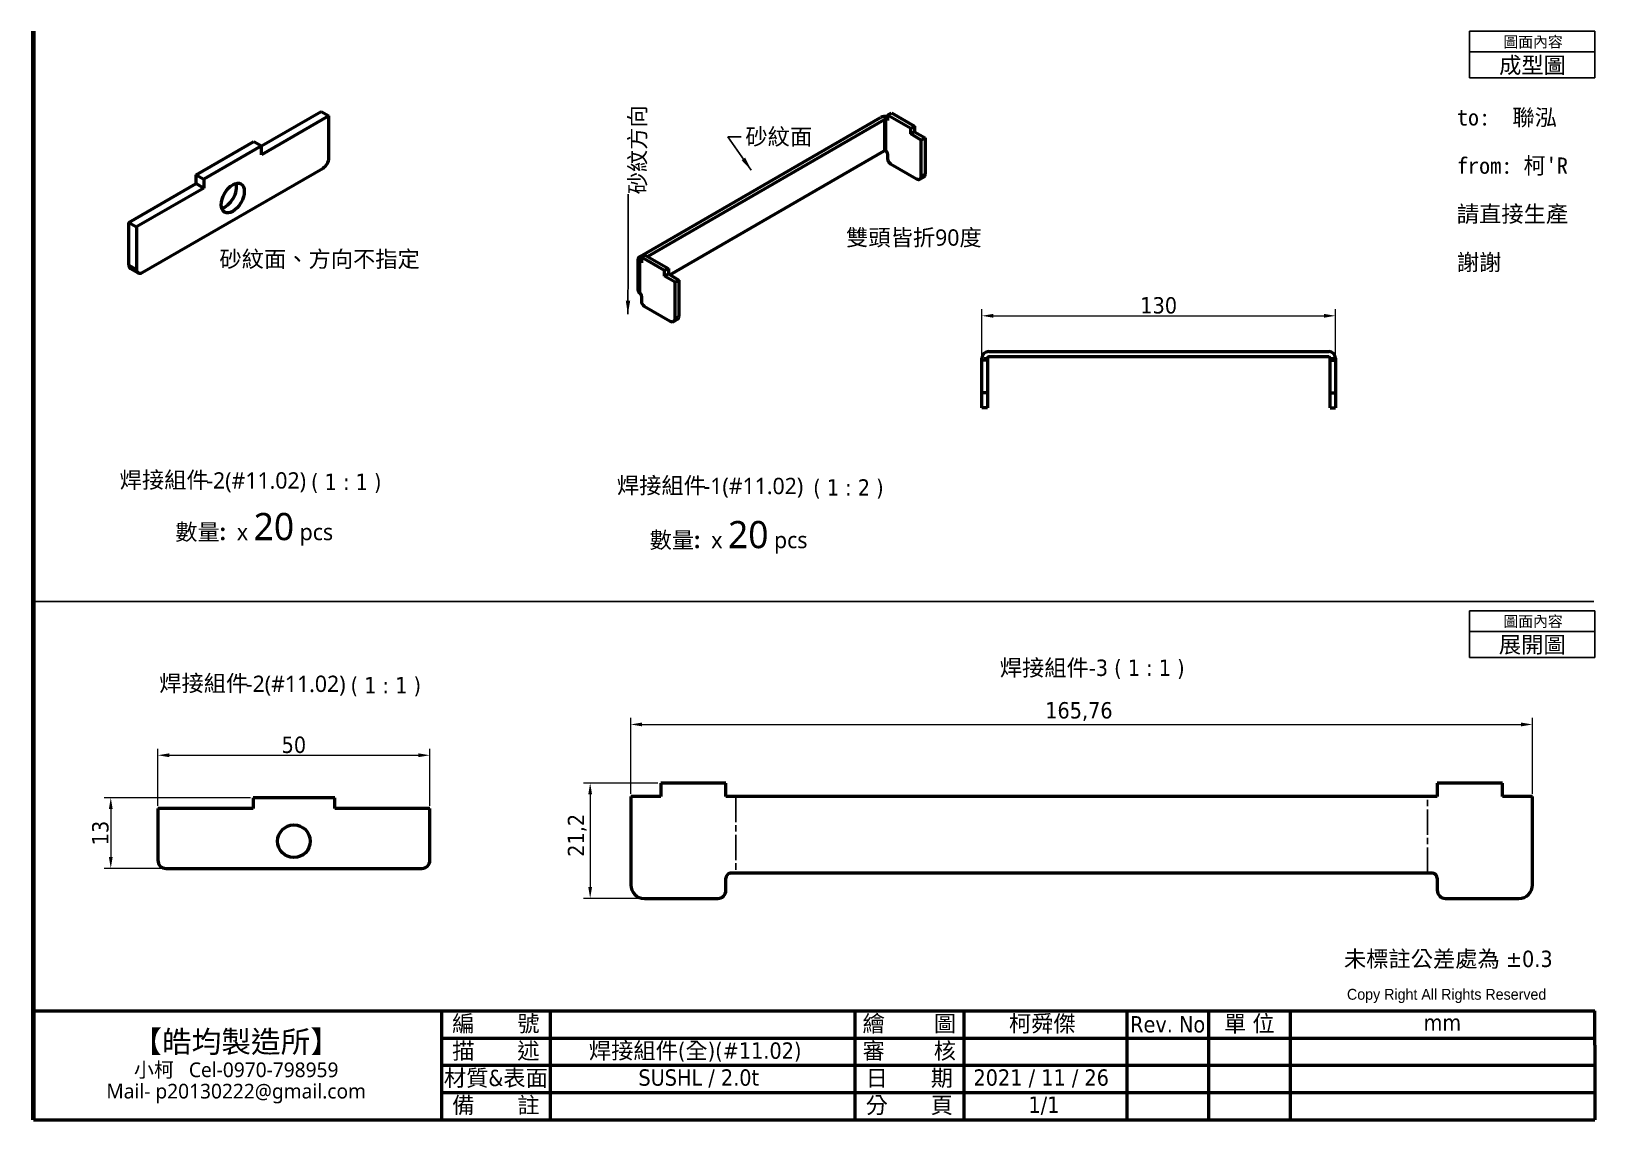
# Model space of a CAD drawing. Header units: millimetres. Extents: x 9 to 584, y 10 to 410.
import ezdxf
from ezdxf.enums import TextEntityAlignment as Align

# ---------------------------------------------------------------- set-up
doc = ezdxf.new("R2010")
doc.units = ezdxf.units.MM
doc.header["$LTSCALE"] = 2
doc.linetypes.add('CHAIN', pattern=[0.3543, 0.2362, -0.0295, 0.0591, -0.0295])
doc.linetypes.add('DASHED', pattern=[0.2068, 0.1655, -0.0413])
for name, color, linetype, lineweight in [('可見 (ISO)', 7, 'Continuous', 50), ('圖框 (ISO)', 7, 'Continuous', 70), ('折彎中心線 (ISO)', 7, 'CHAIN', 25), ('標註 (ISO)', 12, 'Continuous', 18), ('標題 (ISO)', 7, 'Continuous', 50), ('窄部可見 (ISO)', 7, 'Continuous', 35), ('符號 (ISO)', 7, 'Continuous', 25), ('草圖幾何圖形 (ISO)', 7, 'Continuous', 25), ('隱藏 (ISO)', 7, 'DASHED', 35)]:
    doc.layers.add(name, color=color, linetype=linetype, lineweight=lineweight)
doc.styles.add('@2.0標示文字 (ISO)', font='tahoma_0.ttf')
doc.styles.add('@3.0標示文字 (ISO)', font='tahoma_0.ttf')
doc.styles.add('文字型式111', font='Microsoft JhengHei.ttf')
doc.styles.add('文字型式118', font='segoeui_0.ttf')
doc.styles.add('註記文字 (ISO)', font='tahoma_0.ttf')
doc.dimstyles.new('預設 (ISO)', dxfattribs={"dimscale": 2, "dimtxt": 3, "dimasz": 2.1, "dimexe": 1.2, "dimexo": 0.5, "dimgap": 0.3, "dimtad": 1, "dimrnd": 1e-08, "dimtxsty": '@3.0標示文字 (ISO)', "dimcen": 0.09, "dimdle": 3, "dimclrd": 256, "dimclre": 256, "dimclrt": 256, "dimazin": 2, "dimtfac": 1, "dimtmove": 0, "dimatfit": 3, "dimfxl": 0, "dimtolj": 1, "dimtzin": 0, "dimlwd": -1, "dimlwe": -1, "dimarcsym": 0})
doc.dimstyles.new('預設 - Method 1b (ISO)$7', dxfattribs={"dimscale": 2, "dimtxt": 3, "dimasz": 2.5, "dimexe": 3.175, "dimexo": 0, "dimgap": 0.762, "dimtad": 1, "dimtoh": 1, "dimrnd": 1e-08, "dimtxsty": '註記文字 (ISO)', "dimcen": 0.09, "dimdle": 10, "dimclrd": 256, "dimclre": 256, "dimclrt": 256, "dimazin": 2, "dimtfac": 1.166667, "dimtmove": 0, "dimatfit": 3, "dimfxl": 0, "dimtolj": 1, "dimlwd": -1, "dimlwe": -1, "dimarcsym": 0})

# ---------------------------------------------------------------- blocks, each defined once
blk = doc.blocks.new('圖框 預設圖框')
at = {"layer": '圖框 (ISO)', "flags": 128}
blk.add_lwpolyline([(5, 5), (5, 205)], dxfattribs=at)
blk = doc.blocks.new('標題欄框 KSJ-單位mm')
at = {"layer": '標題 (ISO)'}
for p, q in [((41.84, 139.37), (328.84, 139.37)), ((41.84, 130.09), (41.84, 139.37)), ((116.84, 139.37), (116.84, 119.37)), ((136.84, 139.37), (136.84, 119.37)), ((136.84, 139.37), (136.84, 119.37)), ((192.84, 139.37), (192.84, 119.37)), ((212.84, 139.37), (212.84, 119.37)), ((212.84, 139.37), (212.84, 119.37)), ((242.84, 139.37), (242.84, 119.37)), ((257.84, 139.37), (257.84, 119.37)), ((272.84, 139.37), (272.84, 119.37)), ((328.84, 133.09), (328.84, 139.37)), ((116.84, 134.37), (192.84, 134.37)), ((192.84, 134.37), (212.84, 134.37)), ((212.84, 134.37), (242.84, 134.37)), ((242.84, 134.37), (328.84, 134.37)), ((328.84, 133.09), (328.84, 119.37)), ((41.84, 119.37), (41.84, 130.09)), ((116.84, 129.37), (192.84, 129.37)), ((192.84, 129.37), (242.84, 129.37)), ((242.84, 129.37), (328.84, 129.37)), ((116.84, 124.37), (192.84, 124.37)), ((192.84, 124.37), (242.84, 124.37)), ((242.84, 124.37), (328.84, 124.37)), ((41.84, 119.37), (328.84, 119.37)), ((242.84, 119.37), (328.84, 119.37))]:
    blk.add_line(p, q, dxfattribs=at)
at = {"layer": '標題 (ISO)', "insert": (283.3, 143.41), "char_height": 2, "attachment_point": 1, "style": '註記文字 (ISO)'}
blk.add_mtext('\\f新細明體|b0|i0;\\H2.0000;Copy Right All Rights Reserved', dxfattribs=at)
at = {"layer": '標題 (ISO)', "char_height": 3, "attachment_point": 5, "style": '註記文字 (ISO)'}
for s, insert, width in [('編       號', (126.84, 136.87), 20), ('繪        圖        ', (202.84, 136.87), 20), ('Rev. No', (250.34, 136.87), 15), ('單 位 ', (265.34, 136.87), 15), ('mm', (300.84, 137.21), 56), ('描       述', (126.84, 131.87), 20), ('審        核', (202.84, 131.87), 20), ('材質&表面', (126.84, 126.87), 20), ('日       期', (202.84, 126.87), 20), ('備       註', (126.84, 121.87), 20), ('分       頁', (202.84, 121.87), 20)]:
    blk.add_mtext(s, dxfattribs=dict(at, insert=insert, width=width))
at = {"layer": '標題 (ISO)', "insert": (79.1, 129.03), "char_height": 3, "width": 74.2489, "attachment_point": 5, "line_spacing_factor": 0.871881, "style": '註記文字 (ISO)'}
blk.add_mtext('{\\fMicrosoft JhengHei|b1|i0|c136|p34;\\H1.33333x;【皓均製造所】\\P\\fMicrosoft JhengHei|b0|i0|c136|p34;\\H0.675x;小柯   \\fMicrosoft JhengHei|b0|i0|c0|p34;Cel-\\f@Microsoft JhengHei|b0|i0|c0|p34;0970-798959\\H1.40979x; \\H0.70932x;\\P\\fMicrosoft JhengHei|b0|i0|c0|p34;Mail- \\f@Microsoft JhengHei|b0|i0|c0|p34;p20130222@gmail.com\\H1.08693x; }', dxfattribs=at)
at = {"layer": '標題 (ISO)', "style": '註記文字 (ISO)'}
for tag, p in [('請輸入編號', (164.84, 136.87)), ('請輸入審核人員', (227.84, 131.87)), ('(變更序號)輸入1', (250.34, 131.87)), ('變更的日期1', (265.34, 131.87)), ('設計變更的內容1', (300.84, 131.87)), ('(變更序號)輸入2', (250.34, 126.87)), ('變更的日期2', (265.34, 126.87)), ('設計變更的內容2', (300.84, 126.87)), ('請輸入備註', (164.84, 121.87)), ('(變更序號)輸入3', (250.34, 121.87)), ('變更的日期3', (265.34, 121.87)), ('設計變更的內容3', (300.84, 121.87))]:
    blk.add_attdef(tag, text='', height=3, dxfattribs=at).set_placement(p, align=Align.MIDDLE_CENTER)
for tag, p in [('請輸入繪圖人員_001', (221.16, 135.53)), ('請輸入描述_001', (143.94, 130.57)), ('請輸入材質&表面處理_001', (153.05, 125.62)), ('請輸入日期_001', (214.64, 125.62)), ('請輸入分頁_001', (224.74, 120.62))]:
    blk.add_attdef(tag, p, '', height=3, dxfattribs=at)
blk = doc.blocks.new('表格1')
at = {"layer": '符號 (ISO)'}
for p, q in [((268.95, 205), (292, 205)), ((268.95, 205), (268.95, 201.22)), ((292, 205), (292, 201.22)), ((268.95, 201.22), (292, 201.22)), ((268.95, 201.22), (268.95, 196.44)), ((292, 201.22), (292, 196.44)), ((268.95, 196.44), (292, 196.44))]:
    blk.add_line(p, q, dxfattribs=at)
at = {"layer": '符號 (ISO)', "attachment_point": 7}
for s, insert, char_height, style in [('圖面內容', (275.21, 201.83), 2, '@2.0標示文字 (ISO)'), ('成型圖', (274.42, 196.92), 3, '@3.0標示文字 (ISO)')]:
    blk.add_mtext(s, dxfattribs=dict(at, insert=insert, char_height=char_height, style=style))
blk = doc.blocks.new('表格2')
at = {"layer": '符號 (ISO)'}
for p, q in [((268.95, 98.52), (292, 98.52)), ((268.95, 98.52), (268.95, 94.74)), ((292, 98.52), (292, 94.74)), ((268.95, 94.74), (292, 94.74)), ((268.95, 94.74), (268.95, 89.96)), ((292, 94.74), (292, 89.96)), ((268.95, 89.96), (292, 89.96))]:
    blk.add_line(p, q, dxfattribs=at)
at = {"layer": '符號 (ISO)', "attachment_point": 7}
for s, insert, char_height, style in [('圖面內容', (275.21, 95.35), 2, '@2.0標示文字 (ISO)'), ('展開圖', (274.38, 90.47), 3, '@3.0標示文字 (ISO)')]:
    blk.add_mtext(s, dxfattribs=dict(at, insert=insert, char_height=char_height, style=style))
blk = doc.blocks.new('*D12')
at = {"layer": 'Defpoints', "color": 0}
for p in [(561.11, 155.26), (229.58, 128.72), (561.11, 128.72)]:
    blk.add_point(p, dxfattribs=at)
at = {"layer": '標註 (ISO)'}
for p, q in [((229.58, 129.72), (229.58, 157.66)), ((233.78, 155.26), (556.91, 155.26)), ((561.11, 129.72), (561.11, 157.66))]:
    blk.add_line(p, q, dxfattribs=at)
for points in [[(233.78, 155.96), (233.78, 154.56), (229.58, 155.26)], [(556.91, 155.96), (556.91, 154.56), (561.11, 155.26)]]:
    blk.add_solid(points, dxfattribs=at)
at = {"layer": '標註 (ISO)', "insert": (394.35, 163.47), "char_height": 6, "attachment_point": 2, "style": '@3.0標示文字 (ISO)'}
blk.add_mtext('\\A1;165,76', dxfattribs=at)
blk = doc.blocks.new('*D13')
at = {"layer": 'Defpoints', "color": 0}
for p in [(240.58, 133.72), (214.66, 91.32), (234.58, 91.32)]:
    blk.add_point(p, dxfattribs=at)
at = {"layer": '標註 (ISO)'}
for p, q in [((239.58, 133.72), (212.26, 133.72)), ((214.66, 129.52), (214.66, 95.52)), ((233.58, 91.32), (212.26, 91.32))]:
    blk.add_line(p, q, dxfattribs=at)
for points in [[(213.96, 129.52), (215.36, 129.52), (214.66, 133.72)], [(213.96, 95.52), (215.36, 95.52), (214.66, 91.32)]]:
    blk.add_solid(points, dxfattribs=at)
at = {"layer": '標註 (ISO)', "insert": (206.44, 114.52), "char_height": 6, "attachment_point": 2, "rotation": 90, "style": '@3.0標示文字 (ISO)'}
blk.add_mtext('\\A1;21,2', dxfattribs=at)
blk = doc.blocks.new('*D14')
at = {"layer": 'Defpoints', "color": 0}
for p in [(155.73, 143.94), (55.73, 124.35), (155.73, 124.35)]:
    blk.add_point(p, dxfattribs=at)
at = {"layer": '標註 (ISO)'}
for p, q in [((55.73, 125.35), (55.73, 146.34)), ((59.93, 143.94), (151.53, 143.94)), ((155.73, 125.35), (155.73, 146.34))]:
    blk.add_line(p, q, dxfattribs=at)
for points in [[(59.93, 144.64), (59.93, 143.24), (55.73, 143.94)], [(151.53, 144.64), (151.53, 143.24), (155.73, 143.94)]]:
    blk.add_solid(points, dxfattribs=at)
at = {"layer": '標註 (ISO)', "insert": (105.73, 150.79), "char_height": 6, "attachment_point": 2, "style": '@3.0標示文字 (ISO)'}
blk.add_mtext('\\A1;50', dxfattribs=at)
blk = doc.blocks.new('*D15')
at = {"layer": 'Defpoints', "color": 0}
for p in [(90.73, 128.35), (38.41, 102.35), (58.73, 102.35)]:
    blk.add_point(p, dxfattribs=at)
at = {"layer": '標註 (ISO)'}
for p, q in [((89.73, 128.35), (36.01, 128.35)), ((38.41, 124.15), (38.41, 106.55)), ((57.73, 102.35), (36.01, 102.35))]:
    blk.add_line(p, q, dxfattribs=at)
for points in [[(37.71, 124.15), (39.11, 124.15), (38.41, 128.35)], [(37.71, 106.55), (39.11, 106.55), (38.41, 102.35)]]:
    blk.add_solid(points, dxfattribs=at)
at = {"layer": '標註 (ISO)', "insert": (31.56, 115.35), "char_height": 6, "attachment_point": 2, "rotation": 90, "style": '@3.0標示文字 (ISO)'}
blk.add_mtext('\\A1;13', dxfattribs=at)
blk = doc.blocks.new('*D16')
at = {"layer": 'Defpoints', "color": 0}
for p in [(488.69, 305.44), (358.69, 289.11), (488.69, 289.11)]:
    blk.add_point(p, dxfattribs=at)
at = {"layer": '標註 (ISO)'}
for p, q in [((358.69, 290.11), (358.69, 307.84)), ((362.89, 305.44), (484.49, 305.44)), ((488.69, 290.11), (488.69, 307.84))]:
    blk.add_line(p, q, dxfattribs=at)
for points in [[(362.89, 306.14), (362.89, 304.74), (358.69, 305.44)], [(484.49, 306.14), (484.49, 304.74), (488.69, 305.44)]]:
    blk.add_solid(points, dxfattribs=at)
at = {"layer": '標註 (ISO)', "insert": (423.69, 312.29), "char_height": 6, "attachment_point": 2, "style": '@3.0標示文字 (ISO)'}
blk.add_mtext('\\A1;130', dxfattribs=at)

msp = doc.modelspace()

# ---------------------------------------------------------------- linework, layer by layer
at = {"layer": '可見 (ISO)'}
for p, q in [((93.845, 367.894), (115.765, 380.549)), ((115.765, 380.549), (118.594, 378.916)), ((324.023, 379.197), (325.437, 380.013)), ((325.437, 380.013), (333.922, 375.114)), ((118.594, 378.916), (93.845, 364.628)), ((118.594, 363.403), (118.594, 378.916)), ((233.008, 327.233), (321.396, 378.264)), ((322.81, 377.447), (235.836, 327.233)), ((324.023, 377.156), (323.517, 377.447)), ((332.508, 374.298), (324.023, 379.197)), ((324.023, 379.197), (324.023, 377.156)), ((332.508, 374.298), (333.922, 375.114)), ((332.508, 372.257), (332.508, 374.298)), ((333.922, 375.114), (333.922, 373.073)), ((69.803, 357.279), (91.016, 369.527)), ((93.845, 367.894), (72.632, 355.646)), ((91.016, 369.527), (93.845, 367.894)), ((93.845, 364.628), (93.845, 367.894)), ((332.508, 372.257), (333.922, 373.073)), ((336.397, 370.011), (332.508, 372.257)), ((333.922, 373.073), (337.811, 370.828)), ((336.397, 370.011), (337.811, 370.828)), ((336.397, 356.784), (336.397, 370.011)), ((337.811, 370.828), (337.811, 357.601)), ((243.968, 320.497), (322.81, 366.016)), ((324.023, 364.908), (324.023, 363.112)), ((50.004, 321.353), (116.472, 359.729)), ((69.803, 354.013), (69.803, 357.279)), ((69.803, 357.279), (72.632, 355.646)), ((325.083, 361.275), (334.629, 355.763)), ((335.879, 355.64), (337.293, 356.456)), ((45.054, 339.724), (69.803, 354.013)), ((72.632, 352.38), (47.883, 338.091)), ((69.803, 354.013), (72.632, 352.38)), ((72.632, 355.646), (72.632, 352.38)), ((45.054, 324.211), (45.054, 339.724)), ((45.054, 339.724), (47.883, 338.091)), ((47.883, 338.091), (47.883, 322.578)), ((234.927, 327.758), (233.513, 326.941)), ((234.927, 327.758), (243.412, 322.859)), ((45.676, 322.838), (48.504, 321.205)), ((232.275, 314.781), (232.275, 326.212)), ((233.513, 324.9), (233.008, 325.192)), ((241.998, 322.042), (233.513, 326.941)), ((233.513, 326.941), (233.513, 324.9)), ((243.412, 322.859), (241.998, 322.042)), ((241.998, 320.001), (241.998, 322.042)), ((243.412, 322.859), (243.412, 320.817)), ((243.412, 320.817), (241.998, 320.001)), ((245.887, 317.755), (241.998, 320.001)), ((243.412, 320.817), (247.302, 318.572)), ((247.302, 318.572), (245.887, 317.755)), ((245.887, 304.528), (245.887, 317.755)), ((247.302, 318.572), (247.302, 305.345)), ((233.513, 312.652), (233.513, 310.856)), ((234.574, 309.019), (244.12, 303.508)), ((246.784, 304.2), (245.37, 303.384)), ((358.69, 289.115), (358.69, 289.829)), ((358.69, 277.115), (358.69, 289.115)), ((360.69, 289.115), (358.69, 289.115)), ((360.69, 289.829), (360.69, 289.115)), ((360.69, 289.115), (360.69, 277.115)), ((361.19, 292.329), (486.19, 292.329)), ((486.19, 290.329), (361.19, 290.329)), ((486.69, 289.115), (486.69, 289.829)), ((486.69, 277.115), (486.69, 289.115)), ((486.69, 289.115), (488.69, 289.115)), ((488.69, 289.829), (488.69, 289.115)), ((488.69, 289.115), (488.69, 277.115)), ((358.69, 271.615), (358.69, 277.115)), ((360.69, 277.115), (358.69, 277.115)), ((360.69, 277.115), (360.69, 271.615)), ((486.69, 271.615), (486.69, 277.115)), ((486.69, 277.115), (488.69, 277.115)), ((488.69, 277.115), (488.69, 271.615)), ((360.69, 271.615), (358.69, 271.615)), ((486.69, 271.615), (488.69, 271.615)), ((264.584, 133.723), (240.584, 133.723)), ((240.584, 133.723), (240.584, 128.723)), ((264.584, 128.723), (264.584, 133.723)), ((550.113, 133.723), (526.113, 133.723)), ((526.113, 133.723), (526.113, 128.723)), ((550.113, 128.723), (550.113, 133.723)), ((90.732, 128.352), (90.732, 124.352)), ((120.732, 128.352), (90.732, 128.352)), ((120.732, 124.352), (120.732, 128.352)), ((240.584, 128.723), (229.584, 128.723)), ((229.584, 128.723), (229.584, 96.323)), ((526.113, 128.723), (264.584, 128.723)), ((561.113, 128.723), (550.113, 128.723)), ((561.113, 96.323), (561.113, 128.723)), ((55.732, 124.352), (55.732, 105.352)), ((90.732, 124.352), (55.732, 124.352)), ((155.732, 124.352), (120.732, 124.352)), ((155.732, 105.352), (155.732, 124.352)), ((58.732, 102.352), (152.732, 102.352)), ((264.584, 94.323), (264.584, 98.723)), ((267.589, 100.723), (523.109, 100.723)), ((526.113, 98.723), (526.113, 94.323)), ((234.584, 91.323), (261.584, 91.323)), ((529.113, 91.323), (556.113, 91.323))]:
    msp.add_line(p, q, dxfattribs=at)
msp.add_circle((105.732, 112.352), 6, dxfattribs=at)
for centre, radius, start, end in [((361.19, 289.829), 2.5, 90, 180), ((361.19, 289.829), 0.5, 90, 180), ((486.19, 289.829), 2.5, 0, 90), ((486.19, 289.829), 0.5, 0, 90), ((58.732, 105.352), 3, 180, 270), ((152.732, 105.352), 3, 270, 0), ((266.584, 98.723), 2, 106.58265, 180), ((524.113, 98.723), 2, 0, 73.41735), ((234.584, 96.323), 5, 180, 270), ((261.584, 94.323), 3, 270, 0), ((529.113, 94.323), 3, 180, 270), ((556.113, 96.323), 5, 270, 0)]:
    msp.add_arc(centre, radius, start, end, dxfattribs=at)
for centre, major_axis, start_param, end_param in [((323.164, 377.243), (2.5, 0), 1.2201112, 2.3561945), ((323.164, 377.243), (-0.5, 0), 3.9269908, 5.4977871), ((116.472, 362.178), (1.5, 2.598), 3.9269908, 5.4977871), ((323.164, 365.812), (0.5, 0), 1.3561945, 2.3561945), ((323.316, 365.316), (0.5, -0.866), 0.7853982, 2.0667726), ((325.083, 362.5), (0.75, -1.299), 3.9269908, 5.4977871), ((334.629, 357.805), (1.25, -2.165), 5.4977871, 7.0685835), ((336.043, 358.621), (1.25, -2.165), 0, 0.7853982), ((80.41, 350.339), (3, 5.196), 3.6324753, 5.7923026), ((47.176, 325.436), (-1.5, -2.598), 5.4977871, 6.2831853), ((50.004, 323.803), (-1.5, -2.598), 5.4977871, 7.0685835), ((234.775, 326.212), (-2.5, 0), 5.4977871, 7.0685835), ((234.775, 314.781), (-2.5, 0), 0, 0.2146018), ((232.806, 313.061), (0.5, -0.866), 0.7853982, 2.0667726), ((234.574, 310.244), (0.75, -1.299), 3.9269908, 5.4977871), ((245.534, 306.365), (1.25, -2.165), 0, 0.7853982), ((244.12, 305.549), (1.25, -2.165), 5.4977871, 7.0685835)]:
    msp.add_ellipse(centre, major_axis=major_axis, ratio=0.5773503, start_param=start_param, end_param=end_param, dxfattribs=at)
msp.add_ellipse((83.238, 348.706), major_axis=(3, 5.196), ratio=0.5773503, dxfattribs=at)
for points in [[(323.27, 366.094), (323.365, 366.082), (323.452, 366.043), (323.517, 365.982)], [(232.333, 314.474), (232.436, 314.202), (232.681, 313.938), (233.008, 313.727)], [(266.013, 100.64), (266.524, 100.695), (267.056, 100.723), (267.589, 100.723)], [(523.109, 100.723), (523.641, 100.723), (524.174, 100.695), (524.684, 100.64)]]:
    msp.add_open_spline(points, degree=3, dxfattribs=at)
at = {"layer": '折彎中心線 (ISO)', "ltscale": 19.757267}
for p, q in [((268.181, 128.723), (268.181, 100.723)), ((522.516, 100.723), (522.516, 128.723))]:
    msp.add_line(p, q, dxfattribs=at)
at = {"layer": '窄部可見 (ISO)'}
for p, q in [((322.81, 377.447), (322.81, 366.016)), ((323.517, 377.447), (323.517, 365.982)), ((336.397, 356.784), (337.811, 357.601)), ((45.054, 324.211), (47.883, 322.578)), ((233.008, 325.192), (233.008, 313.727)), ((247.302, 305.345), (245.887, 304.528))]:
    msp.add_line(p, q, dxfattribs=at)
at = {"layer": '草圖幾何圖形 (ISO)'}
msp.add_line((9.18, 200.416), (583.644, 200.416), dxfattribs=at)
at = {"layer": '隱藏 (ISO)', "ltscale": 1.903676}
for p, q in [((358.69, 289.829), (360.69, 289.829)), ((486.69, 289.829), (488.69, 289.829))]:
    msp.add_line(p, q, dxfattribs=at)

# ---------------------------------------------------------------- block references
at = {"xscale": 2, "yscale": 2, "zscale": 2}
for name in ['圖框 預設圖框', '表格1', '表格2']:
    msp.add_blockref(name, (0, 0), dxfattribs=at)
msp.add_blockref('標題欄框 KSJ-單位mm', (-73.689, -228.731), dxfattribs=at).add_auto_attribs({'請輸入描述_001': '焊接組件(全)(#11.02)', '請輸入材質&表面處理_001': 'SUSHL / 2.0t', '請輸入繪圖人員_001': '柯舜傑', '請輸入日期_001': '2021 / 11 / 26', '請輸入分頁_001': '1/1'})

# ---------------------------------------------------------------- texts
at = {"layer": '符號 (ISO)', "insert": (235.747, 350.098), "char_height": 6, "width": 31.72533, "attachment_point": 7, "rotation": 90, "style": '註記文字 (ISO)'}
msp.add_mtext('\\f微軟正黑體|b0|i0;\\H6.0000;砂紋方向', dxfattribs=at)
at = {"layer": '符號 (ISO)', "insert": (533.313, 381.373), "char_height": 6, "width": 107.14246, "attachment_point": 1, "line_spacing_factor": 1.774675, "style": '註記文字 (ISO)'}
msp.add_mtext("\\f細明體|b0|i0;\\H6.0000;to:  聯泓\\P\\f細明體|b0|i0;\\H6.0000;from: 柯'R\\f細明體|b0|i0;\\H6.0000;\\P\\f細明體|b0|i0;\\H6.0000;請直接生產\\P\\f細明體|b0|i0;\\H6.0000;謝謝", dxfattribs=at)
at = {"layer": '符號 (ISO)', "char_height": 6, "attachment_point": 1, "style": '註記文字 (ISO)'}
for s, insert, width in [('\\f微軟正黑體|b0|i0;\\H6.0000;砂紋面', (271.742, 374.258), 23.79399), ('\\f微軟正黑體|b0|i0;\\H6.0000;雙頭皆折90度', (308.746, 337.208), 48.85494), ('\\f微軟正黑體|b0|i0;\\H6.0000;砂紋面、方向不指定', (78.373, 329.296), 71.38198), ('\\f微軟正黑體|b1|i0;\\H6.0000;數量: \\f微軟正黑體|b0|i0;\\H6.0000; x \\fSegoe UI|b0|i0;\\H10.0000;20\\f微軟正黑體|b0|i0;\\H6.0000; pcs', (62.106, 232.985), 69.27172), ('\\f微軟正黑體|b1|i0;\\H6.0000;數量: \\f微軟正黑體|b0|i0;\\H6.0000; x \\fSegoe UI|b0|i0;\\H10.0000;20\\f微軟正黑體|b0|i0;\\H6.0000; pcs', (236.509, 230.032), 69.27172), ('未標註公差處為 ±0.3', (491.796, 72.125), 111.61558)]:
    msp.add_mtext(s, dxfattribs=dict(at, insert=insert, width=width))
at = {"layer": '符號 (ISO)', "char_height": 6, "attachment_point": 7}
for s, insert, style in [('焊接組件', (41.687, 241.475), '文字型式111'), ('-2(#11.02)', (73.489, 240.606), '文字型式118'), ('( 1 : 1 )', (112.025, 240.311), '@3.0標示文字 (ISO)'), ('焊接組件', (224.495, 239.437), '文字型式111'), ('-1(#11.02)', (256.297, 238.568), '文字型式118'), (' ( 1 : 2 )', (294.406, 238.273), '@3.0標示文字 (ISO)'), ('焊接組件-3 ( 1 : 1 )', (365.267, 172.01), '@3.0標示文字 (ISO)'), ('焊接組件', (56.229, 166.743), '文字型式111'), ('-2(#11.02)', (88.031, 165.873), '文字型式118'), ('( 1 : 1 )', (126.567, 165.579), '@3.0標示文字 (ISO)')]:
    msp.add_mtext(s, dxfattribs=dict(at, insert=insert, style=style))

# ---------------------------------------------------------------- dimensions: what is measured, and where the dimension line sits
at = {"layer": '標註 (ISO)'}
dim = msp.add_linear_dim(base=(488.69, 305.442), p1=(358.69, 289.115), p2=(488.69, 289.115), dimstyle='預設 (ISO)', override={"dimgap": 0.3, "dimdec": 2, "dimtol": 0, "dimlim": 0, "dimtp": 0, "dimtm": 0, "dimtdec": 2, "dimtofl": 0, "dimatfit": 1}, dxfattribs=at)
dim.commit()
dim.dimension.update_dxf_attribs({"geometry": '*D16', "text_midpoint": (423.69, 305.442), "dimtype": 160})
for base, p1, p2, angle, picture, middle in [((561.113, 155.261), (229.584, 128.723), (561.113, 128.723), 180, '*D12', (394.349, 155.261)), ((155.732, 143.944), (55.732, 124.352), (155.732, 124.352), 180, '*D14', (105.732, 143.944)), ((214.656, 91.323), (240.584, 133.723), (234.584, 91.323), 90, '*D13', (214.656, 114.523)), ((38.409, 102.352), (90.732, 128.352), (58.732, 102.352), 90, '*D15', (38.409, 115.352))]:
    dim = msp.add_linear_dim(base=base, p1=p1, p2=p2, angle=angle, dimstyle='預設 (ISO)', override={"dimgap": 0.3, "dimdec": 2, "dimlfac": 0.5, "dimtol": 0, "dimlim": 0, "dimtp": 0, "dimtm": 0, "dimtdec": 2, "dimtofl": 0, "dimatfit": 1}, dxfattribs=at)
    dim.commit()
    dim.dimension.update_dxf_attribs({"geometry": picture, "text_midpoint": middle, "dimtype": 160})

# ---------------------------------------------------------------- leaders
at = {"layer": '符號 (ISO)', "annotation_type": 0, "has_hookline": 1, "hookline_direction": 0, "text_width": 22.799}
msp.add_leader([(273.879, 359.017), (265.218, 371.258), (270.218, 371.258)], dimstyle='預設 - Method 1b (ISO)$7', override={"dimtad": 0}, dxfattribs=at)
at = {"layer": '符號 (ISO)'}
msp.add_leader([(228.527, 306.024), (228.686, 324.18), (228.686, 350.098)], dimstyle='預設 - Method 1b (ISO)$7', override={"dimtad": 0}, dxfattribs=at)

doc.saveas('drawing.dxf')
